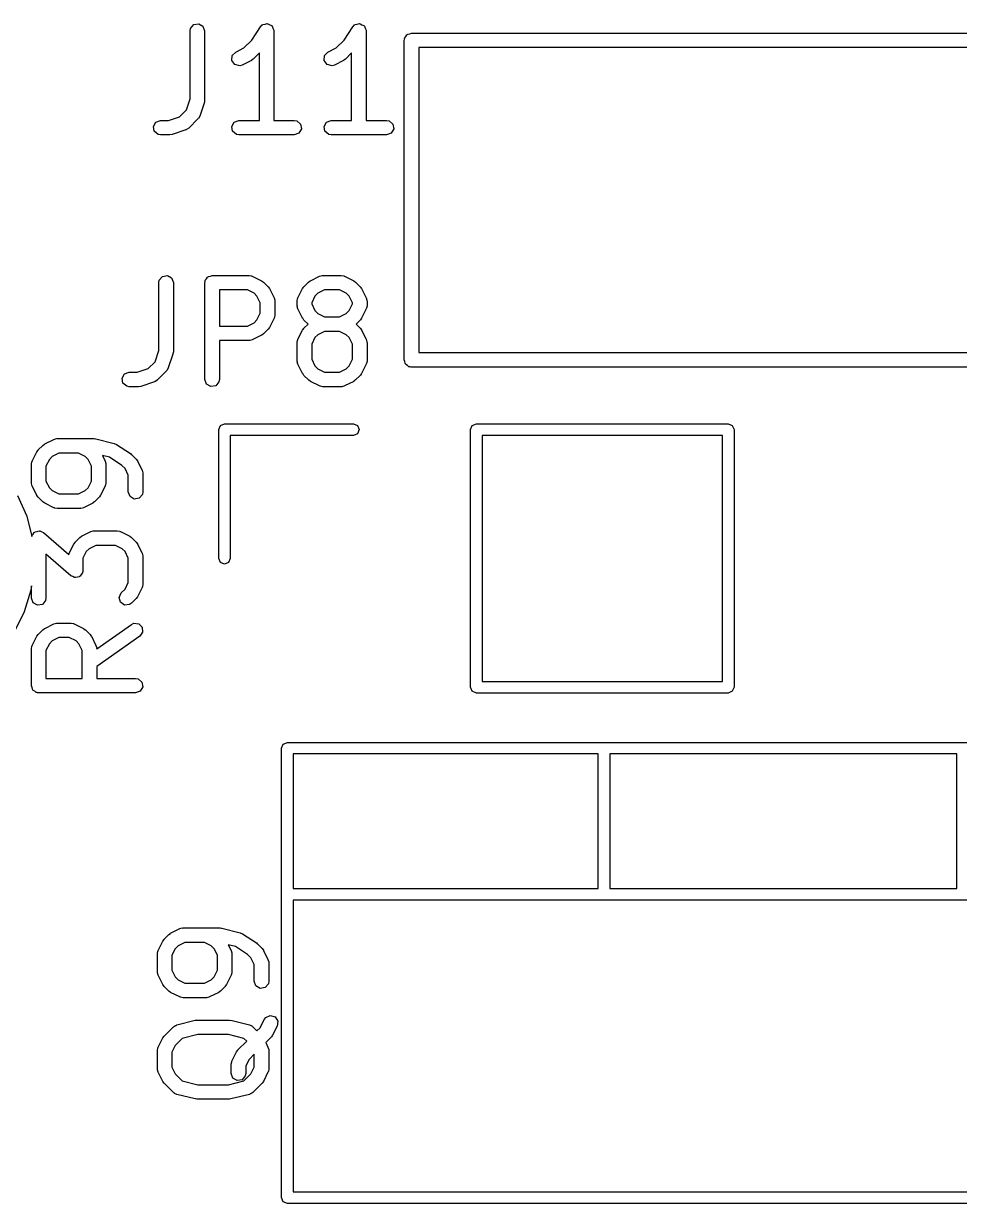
# Model space of a CAD drawing. Extents: x 10 to 287, y -200 to -10.
# Drawn here: x 155.7 to 165.36, y -58.96 to -46.78 of the extents above; entities that cross this region are included whole.
import ezdxf

# ---------------------------------------------------------------- set-up
doc = ezdxf.new("R2010")
doc.units = 0
doc.layers.add('BLACK', color=7, linetype='CONTINUOUS')

msp = doc.modelspace()

# ---------------------------------------------------------------- linework, layer by layer
at = {"layer": 'BLACK', "linetype": 'CONTINUOUS'}
for p, q in [((157.453, -46.7874), (157.504, -46.7785)), ((157.504, -46.7785), (157.548, -46.8042)), ((158.189, -46.7836), (158.21, -46.7775)), ((158.21, -46.7775), (158.214, -46.7793)), ((158.214, -46.7793), (158.218, -46.7785)), ((158.218, -46.7785), (158.237, -46.7894)), ((159.141, -46.7836), (159.162, -46.7775)), ((159.162, -46.7775), (159.166, -46.7793)), ((159.166, -46.7793), (159.17, -46.7785)), ((159.17, -46.7785), (159.189, -46.7894)), ((157.415, -46.8524), (157.42, -46.8267)), ((157.415, -47.5545), (157.415, -46.8524)), ((157.42, -46.8267), (157.453, -46.7874)), ((157.548, -46.8042), (157.565, -46.8524)), ((157.565, -46.8524), (157.565, -47.5667)), ((158.051, -46.9475), (158.142, -46.8108)), ((158.142, -46.8108), (158.16, -46.7919)), ((158.16, -46.7919), (158.164, -46.7907)), ((158.164, -46.7907), (158.167, -46.7874)), ((158.167, -46.7874), (158.189, -46.7836)), ((158.237, -46.7894), (158.257, -46.7981)), ((158.257, -46.7981), (158.258, -46.802)), ((158.258, -46.802), (158.262, -46.8042)), ((158.262, -46.8042), (158.27, -46.8246)), ((158.27, -46.8246), (158.279, -46.8441)), ((158.279, -46.8441), (158.278, -46.8483)), ((158.278, -46.8483), (158.28, -46.8524)), ((158.28, -46.8524), (158.28, -47.7774)), ((159.004, -46.9475), (159.095, -46.8108)), ((159.095, -46.8108), (159.113, -46.7919)), ((159.113, -46.7919), (159.117, -46.7907)), ((159.117, -46.7907), (159.12, -46.7874)), ((159.12, -46.7874), (159.141, -46.7836)), ((159.189, -46.7894), (159.209, -46.7981)), ((159.209, -46.7981), (159.211, -46.802)), ((159.211, -46.802), (159.215, -46.8042)), ((159.215, -46.8042), (159.222, -46.8246)), ((159.222, -46.8246), (159.232, -46.8441)), ((159.232, -46.8441), (159.231, -46.8483)), ((159.231, -46.8483), (159.232, -46.8524)), ((159.232, -46.8524), (159.232, -47.7774)), ((159.642, -46.9094), (159.652, -46.8925)), ((159.652, -46.8925), (159.658, -46.8902)), ((159.658, -46.8902), (159.662, -46.885)), ((159.662, -46.885), (159.682, -46.8817)), ((159.682, -46.8817), (159.7, -46.875)), ((159.7, -46.875), (168.7, -46.875)), ((157.97, -47.0288), (158.051, -46.9475)), ((158.922, -47.0288), (159.004, -46.9475)), ((159.625, -46.95), (159.627, -46.9403)), ((159.625, -50.25), (159.625, -46.95)), ((159.626, -46.937), (159.628, -46.9341)), ((159.627, -46.9403), (159.626, -46.937)), ((159.628, -46.9341), (159.63, -46.9243)), ((159.63, -46.9243), (159.642, -46.9094)), ((159.775, -47.025), (159.775, -50.175)), ((168.625, -47.025), (159.775, -47.025)), ((157.847, -47.1595), (157.85, -47.1083)), ((157.85, -47.1083), (157.886, -47.071)), ((157.886, -47.071), (157.97, -47.0288)), ((158.067, -47.1435), (158.049, -47.1564)), ((158.13, -47.0811), (158.067, -47.1435)), ((158.13, -47.7774), (158.13, -47.0811)), ((158.8, -47.1595), (158.803, -47.1083)), ((158.803, -47.1083), (158.838, -47.071)), ((158.838, -47.071), (158.922, -47.0288)), ((159.02, -47.1435), (159.001, -47.1564)), ((159.082, -47.0811), (159.02, -47.1435)), ((159.082, -47.7774), (159.082, -47.0811)), ((157.878, -47.2007), (157.847, -47.1595)), ((157.928, -47.2126), (157.878, -47.2007)), ((157.953, -47.2052), (157.928, -47.2126)), ((158.048, -47.1576), (157.953, -47.2052)), ((158.049, -47.1564), (158.048, -47.1576)), ((158.83, -47.2007), (158.8, -47.1595)), ((158.88, -47.2126), (158.83, -47.2007)), ((158.905, -47.2052), (158.88, -47.2126)), ((159, -47.1576), (158.905, -47.2052)), ((159.001, -47.1564), (159, -47.1576)), ((157.377, -47.669), (157.415, -47.5545)), ((157.562, -47.5904), (157.514, -47.7332)), ((157.565, -47.5667), (157.562, -47.5887)), ((157.562, -47.5887), (157.562, -47.5904)), ((157.193, -47.7774), (157.307, -47.7392)), ((157.307, -47.7392), (157.377, -47.669)), ((157.502, -47.7561), (157.498, -47.7585)), ((157.514, -47.7332), (157.502, -47.7561)), ((157.036, -47.8394), (157.061, -47.7949)), ((157.045, -47.8899), (157.036, -47.8394)), ((157.061, -47.7949), (157.11, -47.7774)), ((157.11, -47.7774), (157.193, -47.7774)), ((157.371, -47.8759), (157.228, -47.9235)), ((157.375, -47.8731), (157.371, -47.8759)), ((157.379, -47.8727), (157.375, -47.8731)), ((157.401, -47.8578), (157.379, -47.8727)), ((157.496, -47.7626), (157.401, -47.8578)), ((157.498, -47.7585), (157.496, -47.7626)), ((157.845, -47.8394), (157.871, -47.7949)), ((157.854, -47.8899), (157.845, -47.8394)), ((157.871, -47.7949), (157.919, -47.7774)), ((157.919, -47.7774), (158.13, -47.7774)), ((158.28, -47.7774), (158.49, -47.7774)), ((158.49, -47.7774), (158.516, -47.7819)), ((158.516, -47.7819), (158.555, -47.8149)), ((158.564, -47.8654), (158.539, -47.9098)), ((158.555, -47.8149), (158.564, -47.8654)), ((158.798, -47.8394), (158.823, -47.7949)), ((158.806, -47.8899), (158.798, -47.8394)), ((158.823, -47.7949), (158.871, -47.7774)), ((158.871, -47.7774), (159.082, -47.7774)), ((159.232, -47.7774), (159.443, -47.7774)), ((159.443, -47.7774), (159.469, -47.7819)), ((159.469, -47.7819), (159.508, -47.8149)), ((159.517, -47.8654), (159.491, -47.9098)), ((159.508, -47.8149), (159.517, -47.8654)), ((157.084, -47.9229), (157.045, -47.8899)), ((157.11, -47.9274), (157.084, -47.9229)), ((157.205, -47.9274), (157.11, -47.9274)), ((157.206, -47.9268), (157.205, -47.9274)), ((157.228, -47.9235), (157.206, -47.9268)), ((157.893, -47.9229), (157.854, -47.8899)), ((157.919, -47.9274), (157.893, -47.9229)), ((158.49, -47.9274), (157.919, -47.9274)), ((158.539, -47.9098), (158.49, -47.9274)), ((158.846, -47.9229), (158.806, -47.8899)), ((158.871, -47.9274), (158.846, -47.9229)), ((159.443, -47.9274), (158.871, -47.9274)), ((159.491, -47.9098), (159.443, -47.9274)), ((157.092, -49.4524), (157.096, -49.4267)), ((157.092, -50.1545), (157.092, -49.4524)), ((157.096, -49.4267), (157.129, -49.3874)), ((157.129, -49.3874), (157.18, -49.3785)), ((157.18, -49.3785), (157.224, -49.4042)), ((157.224, -49.4042), (157.242, -49.4524)), ((157.242, -49.4524), (157.242, -50.1667)), ((157.568, -49.4524), (157.57, -49.4426)), ((157.568, -50.4524), (157.568, -49.4524)), ((157.569, -49.4394), (157.571, -49.4365)), ((157.57, -49.4426), (157.569, -49.4394)), ((157.571, -49.4365), (157.572, -49.4267)), ((157.572, -49.4267), (157.585, -49.4118)), ((157.585, -49.4118), (157.595, -49.3949)), ((157.595, -49.3949), (157.601, -49.3926)), ((157.601, -49.3926), (157.605, -49.3874)), ((157.605, -49.3874), (157.625, -49.384)), ((157.625, -49.384), (157.643, -49.3774)), ((157.643, -49.3774), (158.024, -49.3774)), ((158.024, -49.3774), (158.049, -49.3819)), ((158.049, -49.3819), (158.053, -49.3848)), ((158.053, -49.3848), (158.057, -49.3853)), ((158.057, -49.3853), (158.153, -49.4329)), ((158.153, -49.4329), (158.171, -49.4463)), ((158.171, -49.4463), (158.172, -49.447)), ((158.172, -49.447), (158.22, -49.4946)), ((158.59, -49.4946), (158.637, -49.447)), ((158.637, -49.447), (158.656, -49.4341)), ((158.656, -49.4341), (158.657, -49.4329)), ((158.657, -49.4329), (158.752, -49.3853)), ((158.752, -49.3853), (158.777, -49.3779)), ((158.777, -49.3779), (158.781, -49.3789)), ((158.781, -49.3789), (158.786, -49.3774)), ((158.786, -49.3774), (158.976, -49.3774)), ((158.976, -49.3774), (159.002, -49.3819)), ((159.002, -49.3819), (159.005, -49.3848)), ((159.005, -49.3848), (159.01, -49.3853)), ((159.01, -49.3853), (159.105, -49.4329)), ((159.105, -49.4329), (159.123, -49.4463)), ((159.123, -49.4463), (159.124, -49.447)), ((159.124, -49.447), (159.172, -49.4946)), ((157.718, -49.5274), (157.718, -49.9012)), ((158.006, -49.5274), (157.718, -49.5274)), ((158.075, -49.5616), (158.006, -49.5274)), ((158.105, -49.592), (158.075, -49.5616)), ((158.22, -49.4946), (158.233, -49.513)), ((158.233, -49.513), (158.234, -49.5141)), ((158.234, -49.5141), (158.281, -49.6093)), ((158.528, -49.6093), (158.576, -49.5141)), ((158.576, -49.5141), (158.589, -49.4961)), ((158.589, -49.4961), (158.59, -49.4946)), ((158.735, -49.5616), (158.704, -49.592)), ((158.803, -49.5274), (158.735, -49.5616)), ((158.958, -49.5274), (158.803, -49.5274)), ((159.027, -49.5616), (158.958, -49.5274)), ((159.057, -49.592), (159.027, -49.5616)), ((159.172, -49.4946), (159.185, -49.513)), ((159.185, -49.513), (159.186, -49.5141)), ((159.186, -49.5141), (159.234, -49.6093)), ((158.139, -49.6606), (158.105, -49.592)), ((158.139, -49.768), (158.139, -49.6606)), ((158.281, -49.6093), (158.289, -49.6343)), ((158.289, -49.6343), (158.288, -49.6386)), ((158.288, -49.6386), (158.289, -49.6429)), ((158.289, -49.6429), (158.289, -49.7857)), ((158.52, -49.6429), (158.525, -49.6172)), ((158.52, -49.6905), (158.52, -49.6429)), ((158.522, -49.6947), (158.52, -49.6905)), ((158.521, -49.699), (158.522, -49.6947)), ((158.528, -49.724), (158.521, -49.699)), ((158.525, -49.6172), (158.528, -49.6138)), ((158.528, -49.6138), (158.528, -49.6093)), ((158.704, -49.592), (158.67, -49.6606)), ((158.67, -49.6606), (158.67, -49.6728)), ((158.67, -49.6728), (158.704, -49.7413)), ((159.092, -49.6606), (159.057, -49.592)), ((159.057, -49.7413), (159.092, -49.6728)), ((159.092, -49.6728), (159.092, -49.6606)), ((159.234, -49.6093), (159.241, -49.6343)), ((159.242, -49.6905), (159.237, -49.7161)), ((159.241, -49.6343), (159.24, -49.6386)), ((159.24, -49.6386), (159.242, -49.6429)), ((159.242, -49.6429), (159.242, -49.6905)), ((158.105, -49.8365), (158.139, -49.768)), ((158.281, -49.8193), (158.234, -49.9145)), ((158.282, -49.8148), (158.281, -49.8193)), ((158.285, -49.8114), (158.282, -49.8148)), ((158.289, -49.7857), (158.285, -49.8114)), ((158.576, -49.8193), (158.528, -49.724)), ((158.577, -49.8204), (158.576, -49.8193)), ((158.59, -49.8387), (158.577, -49.8204)), ((158.704, -49.7413), (158.735, -49.7717)), ((158.735, -49.7717), (158.803, -49.806)), ((158.803, -49.806), (158.958, -49.806)), ((158.958, -49.806), (159.027, -49.7717)), ((159.027, -49.7717), (159.057, -49.7413)), ((159.186, -49.8193), (159.173, -49.8373)), ((159.234, -49.724), (159.186, -49.8193)), ((159.237, -49.7161), (159.234, -49.7196)), ((159.234, -49.7196), (159.234, -49.724)), ((157.718, -49.9012), (158.006, -49.9012)), ((158.006, -49.9012), (158.075, -49.8669)), ((158.075, -49.8669), (158.105, -49.8365)), ((158.22, -49.934), (158.172, -49.9816)), ((158.234, -49.9145), (158.22, -49.9325)), ((158.22, -49.9325), (158.22, -49.934)), ((158.528, -50.0379), (158.576, -49.9426)), ((158.576, -49.9426), (158.589, -49.9246)), ((158.589, -49.9246), (158.59, -49.9232)), ((158.632, -49.881), (158.59, -49.8387)), ((158.59, -49.9232), (158.632, -49.881)), ((159.172, -49.8387), (159.13, -49.881)), ((159.13, -49.881), (159.172, -49.9232)), ((159.173, -49.8373), (159.172, -49.8387)), ((159.172, -49.9232), (159.185, -49.9415)), ((159.185, -49.9415), (159.186, -49.9426)), ((159.186, -49.9426), (159.234, -50.0379)), ((158.024, -50.0512), (157.718, -50.0512)), ((157.718, -50.0512), (157.718, -50.4524)), ((158.028, -50.0497), (158.024, -50.0512)), ((158.032, -50.0507), (158.028, -50.0497)), ((158.057, -50.0433), (158.032, -50.0507)), ((158.153, -49.9957), (158.057, -50.0433)), ((158.154, -49.9945), (158.153, -49.9957)), ((158.172, -49.9816), (158.154, -49.9945)), ((158.52, -50.0714), (158.525, -50.0458)), ((158.52, -50.2619), (158.52, -50.0714)), ((158.525, -50.0458), (158.528, -50.0423)), ((158.528, -50.0423), (158.528, -50.0379)), ((158.704, -50.0206), (158.67, -50.0891)), ((158.735, -49.9902), (158.704, -50.0206)), ((158.803, -49.956), (158.735, -49.9902)), ((158.958, -49.956), (158.803, -49.956)), ((159.027, -49.9902), (158.958, -49.956)), ((159.057, -50.0206), (159.027, -49.9902)), ((159.092, -50.0891), (159.057, -50.0206)), ((159.234, -50.0379), (159.241, -50.0629)), ((159.241, -50.0629), (159.24, -50.0672)), ((159.24, -50.0672), (159.242, -50.0714)), ((159.242, -50.0714), (159.242, -50.2619)), ((157.053, -50.269), (157.092, -50.1545)), ((157.238, -50.1904), (157.19, -50.3332)), ((157.242, -50.1667), (157.238, -50.1887)), ((157.238, -50.1887), (157.238, -50.1904)), ((158.67, -50.0891), (158.67, -50.2442)), ((159.092, -50.2442), (159.092, -50.0891)), ((159.775, -50.175), (168.625, -50.175)), ((156.983, -50.3392), (157.053, -50.269)), ((158.522, -50.2661), (158.52, -50.2619)), ((158.521, -50.2705), (158.522, -50.2661)), ((158.528, -50.2954), (158.521, -50.2705)), ((158.576, -50.3907), (158.528, -50.2954)), ((158.67, -50.2442), (158.704, -50.3127)), ((158.704, -50.3127), (158.735, -50.3431)), ((159.027, -50.3431), (159.057, -50.3127)), ((159.057, -50.3127), (159.092, -50.2442)), ((159.234, -50.2954), (159.186, -50.3907)), ((159.237, -50.2876), (159.234, -50.291)), ((159.234, -50.291), (159.234, -50.2954)), ((159.242, -50.2619), (159.237, -50.2876)), ((159.632, -50.2683), (159.625, -50.25)), ((159.635, -50.2875), (159.632, -50.2683)), ((159.64, -50.2918), (159.635, -50.2875)), ((159.643, -50.2982), (159.64, -50.2918)), ((159.659, -50.308), (159.643, -50.2982)), ((159.674, -50.3205), (159.659, -50.308)), ((156.712, -50.4394), (156.738, -50.3949)), ((156.738, -50.3949), (156.786, -50.3774)), ((156.786, -50.3774), (156.869, -50.3774)), ((156.869, -50.3774), (156.983, -50.3392)), ((157.172, -50.3626), (157.077, -50.4578)), ((157.174, -50.3585), (157.172, -50.3626)), ((157.178, -50.3561), (157.174, -50.3585)), ((157.19, -50.3332), (157.178, -50.3561)), ((158.577, -50.3918), (158.576, -50.3907)), ((158.59, -50.4102), (158.577, -50.3918)), ((158.637, -50.4578), (158.59, -50.4102)), ((158.735, -50.3431), (158.803, -50.3774)), ((158.803, -50.3774), (158.958, -50.3774)), ((158.958, -50.3774), (159.027, -50.3431)), ((159.172, -50.4102), (159.124, -50.4578)), ((159.173, -50.4087), (159.172, -50.4102)), ((159.186, -50.3907), (159.173, -50.4087)), ((159.684, -50.3222), (159.674, -50.3205)), ((159.687, -50.3239), (159.684, -50.3222)), ((159.69, -50.3233), (159.687, -50.3239)), ((159.7, -50.325), (159.69, -50.3233)), ((168.7, -50.325), (159.7, -50.325)), ((156.721, -50.4899), (156.712, -50.4394)), ((156.76, -50.5229), (156.721, -50.4899)), ((156.786, -50.5274), (156.76, -50.5229)), ((156.881, -50.5274), (156.786, -50.5274)), ((156.882, -50.5268), (156.881, -50.5274)), ((156.905, -50.5235), (156.882, -50.5268)), ((157.048, -50.4759), (156.905, -50.5235)), ((157.051, -50.4731), (157.048, -50.4759)), ((157.056, -50.4727), (157.051, -50.4731)), ((157.077, -50.4578), (157.056, -50.4727)), ((157.585, -50.5006), (157.568, -50.4524)), ((157.63, -50.5262), (157.585, -50.5006)), ((157.68, -50.5173), (157.63, -50.5262)), ((157.713, -50.478), (157.68, -50.5173)), ((157.718, -50.4524), (157.713, -50.478)), ((158.639, -50.4585), (158.637, -50.4578)), ((158.657, -50.4718), (158.639, -50.4585)), ((158.752, -50.5195), (158.657, -50.4718)), ((158.757, -50.52), (158.752, -50.5195)), ((158.76, -50.5229), (158.757, -50.52)), ((158.786, -50.5274), (158.76, -50.5229)), ((158.976, -50.5274), (158.786, -50.5274)), ((158.98, -50.5258), (158.976, -50.5274)), ((158.985, -50.5269), (158.98, -50.5258)), ((159.01, -50.5195), (158.985, -50.5269)), ((159.105, -50.4718), (159.01, -50.5195)), ((159.106, -50.4707), (159.105, -50.4718)), ((159.124, -50.4578), (159.106, -50.4707)), ((157.728, -50.9276), (157.77, -50.91)), ((157.77, -50.91), (159.1, -50.91)), ((159.1, -50.91), (159.142, -50.9276)), ((160.328, -50.9276), (160.37, -50.91)), ((160.37, -50.91), (162.97, -50.91)), ((162.97, -50.91), (163.012, -50.9276)), ((157.71, -50.97), (157.728, -50.9276)), ((157.71, -52.3), (157.71, -50.97)), ((159.1, -51.03), (157.83, -51.03)), ((157.83, -51.03), (157.83, -52.3)), ((159.142, -51.0124), (159.1, -51.03)), ((159.142, -50.9276), (159.16, -50.97)), ((159.16, -50.97), (159.142, -51.0124)), ((160.31, -50.97), (160.328, -50.9276)), ((160.31, -53.63), (160.31, -50.97)), ((160.43, -51.03), (160.43, -53.57)), ((162.91, -51.03), (160.43, -51.03)), ((162.91, -53.57), (162.91, -51.03)), ((163.012, -50.9276), (163.03, -50.97)), ((163.03, -50.97), (163.03, -53.63)), ((155.847, -51.1803), (155.895, -51.1327)), ((155.895, -51.1327), (155.913, -51.1198)), ((155.913, -51.1198), (155.914, -51.1186)), ((155.914, -51.1186), (156.009, -51.071)), ((156.009, -51.071), (156.034, -51.0636)), ((156.034, -51.0636), (156.039, -51.0646)), ((156.039, -51.0646), (156.043, -51.0631)), ((156.043, -51.0631), (156.424, -51.0631)), ((156.424, -51.0631), (156.439, -51.0657)), ((156.439, -51.0657), (156.442, -51.0653)), ((156.442, -51.0653), (156.632, -51.113)), ((156.632, -51.113), (156.655, -51.1232)), ((156.655, -51.1232), (156.656, -51.1233)), ((156.656, -51.1233), (156.799, -51.2185)), ((155.785, -51.295), (155.833, -51.1998)), ((155.833, -51.1998), (155.846, -51.1818)), ((155.846, -51.1818), (155.847, -51.1803)), ((155.962, -51.2778), (155.927, -51.3463)), ((155.992, -51.2474), (155.962, -51.2778)), ((156.061, -51.2131), (155.992, -51.2474)), ((156.263, -51.2131), (156.061, -51.2131)), ((156.332, -51.2474), (156.263, -51.2131)), ((156.362, -51.2778), (156.332, -51.2474)), ((156.396, -51.3463), (156.362, -51.2778)), ((156.583, -51.2553), (156.509, -51.2368)), ((156.509, -51.2368), (156.539, -51.295)), ((156.709, -51.3392), (156.583, -51.2553)), ((156.799, -51.2185), (156.807, -51.2264)), ((156.807, -51.2264), (156.81, -51.2279)), ((156.81, -51.2279), (156.858, -51.2755)), ((156.858, -51.2755), (156.871, -51.2939)), ((155.777, -51.3286), (155.782, -51.3029)), ((155.777, -51.519), (155.777, -51.3286)), ((155.782, -51.3029), (155.785, -51.2995)), ((155.785, -51.2995), (155.785, -51.295)), ((155.927, -51.3463), (155.927, -51.5013)), ((156.396, -51.5013), (156.396, -51.3463)), ((156.539, -51.295), (156.546, -51.32)), ((156.546, -51.32), (156.545, -51.3244)), ((156.545, -51.3244), (156.546, -51.3286)), ((156.546, -51.3286), (156.546, -51.519)), ((156.743, -51.373), (156.709, -51.3392)), ((156.777, -51.4415), (156.743, -51.373)), ((156.871, -51.2939), (156.872, -51.295)), ((156.872, -51.295), (156.919, -51.3903)), ((156.919, -51.3903), (156.927, -51.4152)), ((155.779, -51.5233), (155.777, -51.519)), ((155.778, -51.5276), (155.779, -51.5233)), ((155.785, -51.5526), (155.778, -51.5276)), ((155.927, -51.5013), (155.962, -51.5699)), ((156.362, -51.5699), (156.396, -51.5013)), ((156.546, -51.519), (156.542, -51.5447)), ((156.777, -51.6143), (156.777, -51.4415)), ((156.927, -51.4152), (156.926, -51.4196)), ((156.926, -51.4196), (156.927, -51.4238)), ((156.927, -51.4238), (156.927, -51.6143)), ((155.634, -51.6493), (155.728, -51.8642)), ((155.833, -51.6478), (155.785, -51.5526)), ((155.834, -51.649), (155.833, -51.6478)), ((155.847, -51.6673), (155.834, -51.649)), ((155.962, -51.5699), (155.992, -51.6003)), ((155.992, -51.6003), (156.061, -51.6345)), ((156.061, -51.6345), (156.263, -51.6345)), ((156.263, -51.6345), (156.332, -51.6003)), ((156.332, -51.6003), (156.362, -51.5699)), ((156.491, -51.6478), (156.478, -51.6658)), ((156.539, -51.5526), (156.491, -51.6478)), ((156.542, -51.5447), (156.539, -51.5481)), ((156.539, -51.5481), (156.539, -51.5526)), ((156.795, -51.6625), (156.777, -51.6143)), ((156.923, -51.6399), (156.89, -51.6792)), ((156.927, -51.6143), (156.923, -51.6399)), ((155.895, -51.7149), (155.847, -51.6673)), ((155.896, -51.7156), (155.895, -51.7149)), ((155.914, -51.729), (155.896, -51.7156)), ((156.009, -51.7766), (155.914, -51.729)), ((156.014, -51.7771), (156.009, -51.7766)), ((156.017, -51.78), (156.014, -51.7771)), ((156.314, -51.7766), (156.29, -51.784)), ((156.41, -51.729), (156.314, -51.7766)), ((156.411, -51.7278), (156.41, -51.729)), ((156.429, -51.7149), (156.411, -51.7278)), ((156.477, -51.6673), (156.429, -51.7149)), ((156.478, -51.6658), (156.477, -51.6673)), ((156.839, -51.6881), (156.795, -51.6625)), ((156.89, -51.6792), (156.839, -51.6881)), ((155.728, -51.8642), (155.78, -52.0736)), ((156.043, -51.7845), (156.017, -51.78)), ((156.281, -51.7845), (156.043, -51.7845)), ((156.285, -51.783), (156.281, -51.7845)), ((156.29, -51.784), (156.285, -51.783)), ((155.835, -52.022), (155.854, -52.0155)), ((155.854, -52.0155), (155.86, -52.0177)), ((155.86, -52.0177), (155.865, -52.0166)), ((155.865, -52.0166), (155.883, -52.0267)), ((156.39, -52.0234), (156.415, -52.016)), ((156.415, -52.016), (156.42, -52.017)), ((156.42, -52.017), (156.424, -52.0155)), ((156.424, -52.0155), (156.662, -52.0155)), ((156.662, -52.0155), (156.688, -52.02)), ((156.688, -52.02), (156.691, -52.0229)), ((155.78, -52.0733), (155.782, -52.0648)), ((155.78, -52.0736), (155.78, -52.0733)), ((155.782, -52.0648), (155.795, -52.0493)), ((155.795, -52.0493), (155.805, -52.032)), ((155.805, -52.032), (155.811, -52.0301)), ((155.811, -52.0301), (155.815, -52.0255)), ((155.815, -52.0255), (155.835, -52.022)), ((155.883, -52.0267), (155.902, -52.034)), ((155.902, -52.034), (156.162, -52.2615)), ((156.214, -52.1522), (156.227, -52.1342)), ((156.227, -52.1342), (156.228, -52.1327)), ((156.228, -52.1327), (156.276, -52.0851)), ((156.276, -52.0851), (156.294, -52.0722)), ((156.294, -52.0722), (156.295, -52.071)), ((156.295, -52.071), (156.39, -52.0234)), ((156.691, -52.0229), (156.695, -52.0234)), ((156.695, -52.0234), (156.791, -52.071)), ((156.791, -52.071), (156.809, -52.0844)), ((156.809, -52.0844), (156.81, -52.0851)), ((156.81, -52.0851), (156.858, -52.1327)), ((156.858, -52.1327), (156.871, -52.151)), ((156.184, -52.4803), (155.927, -52.2558)), ((155.927, -52.2558), (155.927, -52.7095)), ((156.162, -52.2615), (156.163, -52.2553)), ((156.163, -52.2553), (156.166, -52.2519)), ((156.166, -52.2474), (156.214, -52.1522)), ((156.166, -52.2519), (156.166, -52.2474)), ((156.343, -52.2301), (156.308, -52.2987)), ((156.373, -52.1997), (156.343, -52.2301)), ((156.442, -52.1655), (156.373, -52.1997)), ((156.644, -52.1655), (156.442, -52.1655)), ((156.713, -52.1997), (156.644, -52.1655)), ((156.743, -52.2301), (156.713, -52.1997)), ((156.777, -52.2987), (156.743, -52.2301)), ((156.871, -52.151), (156.872, -52.1522)), ((156.872, -52.1522), (156.919, -52.2474)), ((156.919, -52.2474), (156.927, -52.2724)), ((156.308, -52.2987), (156.308, -52.4238)), ((156.777, -52.549), (156.777, -52.2987)), ((156.927, -52.2724), (156.926, -52.2767)), ((156.926, -52.2767), (156.927, -52.281)), ((156.927, -52.281), (156.927, -52.5667)), ((157.728, -52.3424), (157.71, -52.3)), ((157.77, -52.36), (157.728, -52.3424)), ((157.812, -52.3424), (157.77, -52.36)), ((157.83, -52.3), (157.812, -52.3424)), ((156.203, -52.4876), (156.184, -52.4803)), ((156.22, -52.4977), (156.203, -52.4876)), ((156.226, -52.4966), (156.22, -52.4977)), ((156.232, -52.4988), (156.226, -52.4966)), ((156.251, -52.4923), (156.232, -52.4988)), ((156.271, -52.4888), (156.251, -52.4923)), ((156.275, -52.4842), (156.271, -52.4888)), ((156.28, -52.4822), (156.275, -52.4842)), ((156.291, -52.4649), (156.28, -52.4822)), ((156.304, -52.4495), (156.291, -52.4649)), ((156.305, -52.441), (156.304, -52.4495)), ((156.307, -52.4384), (156.305, -52.441)), ((156.308, -52.4238), (156.306, -52.4349)), ((156.306, -52.4349), (156.307, -52.4384)), ((155.772, -52.6272), (155.703, -52.8514)), ((155.777, -52.5831), (155.772, -52.6272)), ((155.777, -52.7095), (155.777, -52.5831)), ((156.704, -52.6565), (156.743, -52.6175)), ((156.743, -52.6175), (156.777, -52.549)), ((156.919, -52.6002), (156.872, -52.6954)), ((156.92, -52.5958), (156.919, -52.6002)), ((156.923, -52.5923), (156.92, -52.5958)), ((156.927, -52.5667), (156.923, -52.5923)), ((155.795, -52.7577), (155.777, -52.7095)), ((155.923, -52.7352), (155.89, -52.7745)), ((155.927, -52.7095), (155.923, -52.7352)), ((156.682, -52.703), (156.704, -52.6565)), ((156.696, -52.7525), (156.682, -52.703)), ((156.738, -52.782), (156.696, -52.7525)), ((156.858, -52.7149), (156.81, -52.7626)), ((156.872, -52.6954), (156.858, -52.7135)), ((156.858, -52.7135), (156.858, -52.7149)), ((155.703, -52.8514), (155.6, -53.0615)), ((155.839, -52.7834), (155.795, -52.7577)), ((155.89, -52.7745), (155.839, -52.7834)), ((156.789, -52.7775), (156.738, -52.782)), ((156.81, -52.7626), (156.789, -52.7775)), ((155.914, -53.0234), (156.009, -52.9758)), ((156.009, -52.9758), (156.034, -52.9683)), ((156.034, -52.9683), (156.039, -52.9694)), ((156.039, -52.9694), (156.043, -52.9679)), ((156.043, -52.9679), (156.186, -52.9679)), ((156.186, -52.9679), (156.211, -52.9724)), ((156.211, -52.9724), (156.215, -52.9753)), ((156.215, -52.9753), (156.219, -52.9758)), ((156.219, -52.9758), (156.314, -53.0234)), ((156.451, -53.2324), (156.809, -52.9814)), ((156.809, -52.9814), (156.833, -52.9704)), ((156.833, -52.9704), (156.884, -52.9749)), ((156.884, -52.9749), (156.92, -53.0112)), ((155.785, -53.1998), (155.833, -53.1046)), ((155.833, -53.1046), (155.846, -53.0865)), ((155.846, -53.0865), (155.847, -53.0851)), ((155.847, -53.0851), (155.895, -53.0374)), ((155.895, -53.0374), (155.913, -53.0246)), ((155.913, -53.0246), (155.914, -53.0234)), ((156.061, -53.1179), (155.992, -53.1521)), ((156.168, -53.1179), (156.061, -53.1179)), ((156.237, -53.1521), (156.168, -53.1179)), ((156.314, -53.0234), (156.333, -53.0368)), ((156.333, -53.0368), (156.334, -53.0374)), ((156.334, -53.0374), (156.382, -53.0851)), ((156.382, -53.0851), (156.394, -53.1034)), ((156.394, -53.1034), (156.396, -53.1046)), ((156.396, -53.1046), (156.443, -53.1998)), ((156.895, -53.1043), (156.451, -53.4152)), ((156.925, -53.0623), (156.895, -53.1043)), ((156.92, -53.0112), (156.925, -53.0623)), ((155.777, -53.2333), (155.782, -53.2077)), ((155.777, -53.6143), (155.777, -53.2333)), ((155.782, -53.2077), (155.785, -53.2042)), ((155.785, -53.2042), (155.785, -53.1998)), ((155.962, -53.1825), (155.927, -53.251)), ((155.992, -53.1521), (155.962, -53.1825)), ((156.267, -53.1825), (156.237, -53.1521)), ((156.301, -53.251), (156.267, -53.1825)), ((156.443, -53.1998), (156.451, -53.2248)), ((156.451, -53.2248), (156.45, -53.2291)), ((156.45, -53.2291), (156.451, -53.2324)), ((155.927, -53.251), (155.927, -53.5393)), ((156.301, -53.5393), (156.301, -53.251)), ((156.451, -53.4152), (156.451, -53.5393)), ((155.927, -53.5393), (156.301, -53.5393)), ((156.451, -53.5393), (156.852, -53.5393)), ((156.852, -53.5393), (156.878, -53.5438)), ((156.878, -53.5438), (156.917, -53.5768)), ((156.917, -53.5768), (156.926, -53.6273)), ((160.43, -53.57), (162.91, -53.57)), ((155.784, -53.6326), (155.777, -53.6143)), ((155.787, -53.6518), (155.784, -53.6326)), ((155.793, -53.6561), (155.787, -53.6518)), ((155.795, -53.6625), (155.793, -53.6561)), ((155.812, -53.6722), (155.795, -53.6625)), ((155.827, -53.6848), (155.812, -53.6722)), ((155.836, -53.6865), (155.827, -53.6848)), ((155.839, -53.6881), (155.836, -53.6865)), ((155.843, -53.6876), (155.839, -53.6881)), ((155.852, -53.6893), (155.843, -53.6876)), ((156.852, -53.6893), (155.852, -53.6893)), ((156.901, -53.6717), (156.852, -53.6893)), ((156.926, -53.6273), (156.901, -53.6717)), ((160.328, -53.6724), (160.31, -53.63)), ((160.37, -53.69), (160.328, -53.6724)), ((162.97, -53.69), (160.37, -53.69)), ((163.012, -53.6724), (162.97, -53.69)), ((163.03, -53.63), (163.012, -53.6724)), ((158.376, -54.2172), (158.419, -54.1996)), ((158.419, -54.1996), (168.659, -54.1996)), ((158.359, -54.2596), (158.376, -54.2172)), ((158.359, -58.9006), (158.359, -54.2596)), ((158.479, -54.3196), (158.479, -55.7096)), ((161.629, -54.3196), (158.479, -54.3196)), ((161.629, -55.7096), (161.629, -54.3196)), ((161.749, -54.3196), (161.749, -55.7096)), ((165.33, -54.3196), (161.749, -54.3196)), ((165.33, -55.7096), (165.33, -54.3196)), ((158.479, -55.7096), (161.629, -55.7096)), ((161.749, -55.7096), (165.33, -55.7096)), ((168.599, -55.8296), (158.479, -55.8296)), ((158.479, -55.8296), (158.479, -58.8406)), ((157.214, -56.171), (157.309, -56.1234)), ((157.309, -56.1234), (157.334, -56.116)), ((157.334, -56.116), (157.339, -56.117)), ((157.339, -56.117), (157.343, -56.1155)), ((157.343, -56.1155), (157.724, -56.1155)), ((157.724, -56.1155), (157.739, -56.1181)), ((157.739, -56.1181), (157.742, -56.1177)), ((157.742, -56.1177), (157.932, -56.1653)), ((157.085, -56.3474), (157.133, -56.2522)), ((157.133, -56.2522), (157.146, -56.2342)), ((157.146, -56.2342), (157.147, -56.2327)), ((157.147, -56.2327), (157.195, -56.1851)), ((157.195, -56.1851), (157.213, -56.1722)), ((157.213, -56.1722), (157.214, -56.171)), ((157.361, -56.2655), (157.292, -56.2997)), ((157.563, -56.2655), (157.361, -56.2655)), ((157.632, -56.2997), (157.563, -56.2655)), ((157.932, -56.1653), (157.955, -56.1756)), ((157.955, -56.1756), (157.956, -56.1757)), ((157.956, -56.1757), (158.099, -56.2709)), ((158.099, -56.2709), (158.107, -56.2788)), ((158.107, -56.2788), (158.11, -56.2803)), ((158.11, -56.2803), (158.158, -56.3279)), ((157.077, -56.381), (157.082, -56.3553)), ((157.077, -56.5714), (157.077, -56.381)), ((157.082, -56.3553), (157.085, -56.3519)), ((157.085, -56.3519), (157.085, -56.3474)), ((157.262, -56.3301), (157.227, -56.3987)), ((157.227, -56.3987), (157.227, -56.5537)), ((157.292, -56.2997), (157.262, -56.3301)), ((157.662, -56.3301), (157.632, -56.2997)), ((157.696, -56.3987), (157.662, -56.3301)), ((157.696, -56.5537), (157.696, -56.3987)), ((157.883, -56.3077), (157.809, -56.2892)), ((157.809, -56.2892), (157.839, -56.3474)), ((157.839, -56.3474), (157.846, -56.3724)), ((157.846, -56.3724), (157.845, -56.3767)), ((157.845, -56.3767), (157.846, -56.381)), ((157.846, -56.381), (157.846, -56.5714)), ((158.009, -56.3916), (157.883, -56.3077)), ((158.043, -56.4254), (158.009, -56.3916)), ((158.158, -56.3279), (158.171, -56.3463)), ((158.171, -56.3463), (158.172, -56.3474)), ((158.172, -56.3474), (158.219, -56.4426)), ((158.077, -56.4939), (158.043, -56.4254)), ((158.077, -56.6667), (158.077, -56.4939)), ((158.219, -56.4426), (158.227, -56.4676)), ((158.227, -56.4676), (158.226, -56.472)), ((158.226, -56.472), (158.227, -56.4762)), ((158.227, -56.4762), (158.227, -56.6667)), ((157.079, -56.5756), (157.077, -56.5714)), ((157.078, -56.58), (157.079, -56.5756)), ((157.085, -56.605), (157.078, -56.58)), ((157.133, -56.7002), (157.085, -56.605)), ((157.227, -56.5537), (157.262, -56.6222)), ((157.262, -56.6222), (157.292, -56.6526)), ((157.632, -56.6526), (157.662, -56.6222)), ((157.662, -56.6222), (157.696, -56.5537)), ((157.839, -56.605), (157.791, -56.7002)), ((157.842, -56.5971), (157.839, -56.6005)), ((157.839, -56.6005), (157.839, -56.605)), ((157.846, -56.5714), (157.842, -56.5971)), ((157.134, -56.7013), (157.133, -56.7002)), ((157.147, -56.7197), (157.134, -56.7013)), ((157.195, -56.7673), (157.147, -56.7197)), ((157.196, -56.768), (157.195, -56.7673)), ((157.214, -56.7814), (157.196, -56.768)), ((157.292, -56.6526), (157.361, -56.6869)), ((157.361, -56.6869), (157.563, -56.6869)), ((157.563, -56.6869), (157.632, -56.6526)), ((157.729, -56.7673), (157.711, -56.7802)), ((157.777, -56.7197), (157.729, -56.7673)), ((157.778, -56.7182), (157.777, -56.7197)), ((157.791, -56.7002), (157.778, -56.7182)), ((158.095, -56.7149), (158.077, -56.6667)), ((158.139, -56.7405), (158.095, -56.7149)), ((158.19, -56.7316), (158.139, -56.7405)), ((158.223, -56.6923), (158.19, -56.7316)), ((158.227, -56.6667), (158.223, -56.6923)), ((157.309, -56.829), (157.214, -56.7814)), ((157.314, -56.8295), (157.309, -56.829)), ((157.317, -56.8324), (157.314, -56.8295)), ((157.343, -56.8369), (157.317, -56.8324)), ((157.581, -56.8369), (157.343, -56.8369)), ((157.585, -56.8354), (157.581, -56.8369)), ((157.59, -56.8364), (157.585, -56.8354)), ((157.614, -56.829), (157.59, -56.8364)), ((157.71, -56.7814), (157.614, -56.829)), ((157.711, -56.7802), (157.71, -56.7814)), ((157.147, -57.2327), (157.242, -57.1374)), ((157.242, -57.1374), (157.264, -57.1225)), ((157.264, -57.1225), (157.271, -57.1219)), ((157.271, -57.1219), (157.277, -57.1177)), ((157.277, -57.1177), (157.468, -57.0701)), ((157.468, -57.0701), (157.482, -57.069)), ((157.482, -57.069), (157.486, -57.0679)), ((157.486, -57.0679), (157.819, -57.0679)), ((157.819, -57.0679), (157.834, -57.0705)), ((157.834, -57.0705), (157.837, -57.0701)), ((157.837, -57.0701), (158.028, -57.1177)), ((158.028, -57.1177), (158.052, -57.1283)), ((158.052, -57.1283), (158.056, -57.1343)), ((158.056, -57.1343), (158.063, -57.1374)), ((158.063, -57.1374), (158.105, -57.1796)), ((158.138, -57.146), (158.181, -57.0617)), ((158.181, -57.0617), (158.196, -57.0408)), ((158.196, -57.0408), (158.243, -57.0204)), ((158.243, -57.0204), (158.292, -57.035)), ((158.315, -57.1288), (158.267, -57.224)), ((158.292, -57.035), (158.321, -57.0778)), ((158.321, -57.0778), (158.315, -57.1288)), ((157.085, -57.3474), (157.133, -57.2522)), ((157.133, -57.2522), (157.146, -57.2342)), ((157.146, -57.2342), (157.147, -57.2327)), ((157.334, -57.2582), (157.262, -57.3301)), ((157.495, -57.2179), (157.334, -57.2582)), ((157.81, -57.2179), (157.495, -57.2179)), ((157.971, -57.2582), (157.81, -57.2179)), ((157.999, -57.2857), (157.971, -57.2582)), ((158.105, -57.1796), (158.138, -57.146)), ((158.253, -57.2435), (158.196, -57.3005)), ((158.254, -57.242), (158.253, -57.2435)), ((158.267, -57.224), (158.254, -57.242)), ((157.077, -57.381), (157.082, -57.3553)), ((157.077, -57.5714), (157.077, -57.381)), ((157.082, -57.3553), (157.085, -57.3519)), ((157.085, -57.3519), (157.085, -57.3474)), ((157.262, -57.3301), (157.227, -57.3987)), ((157.895, -57.395), (157.908, -57.377)), ((157.908, -57.377), (157.909, -57.3755)), ((157.909, -57.3755), (157.999, -57.2857)), ((158.196, -57.3005), (158.219, -57.3474)), ((158.219, -57.3474), (158.227, -57.3724)), ((158.227, -57.3724), (158.226, -57.3767)), ((158.226, -57.3767), (158.227, -57.381)), ((158.227, -57.381), (158.227, -57.5714)), ((157.227, -57.3987), (157.227, -57.5537)), ((157.839, -57.5238), (157.844, -57.4982)), ((157.844, -57.4982), (157.847, -57.4947)), ((157.847, -57.4903), (157.895, -57.395)), ((157.847, -57.4947), (157.847, -57.4903)), ((158.024, -57.473), (157.989, -57.5415)), ((158.077, -57.4192), (158.024, -57.473)), ((158.077, -57.5537), (158.077, -57.4192)), ((157.079, -57.5756), (157.077, -57.5714)), ((157.078, -57.58), (157.079, -57.5756)), ((157.085, -57.605), (157.078, -57.58)), ((157.133, -57.7002), (157.085, -57.605)), ((157.227, -57.5537), (157.262, -57.6222)), ((157.262, -57.6222), (157.334, -57.6942)), ((157.839, -57.619), (157.839, -57.5238)), ((157.857, -57.6673), (157.839, -57.619)), ((157.971, -57.6942), (158.043, -57.6222)), ((157.989, -57.619), (157.985, -57.6447)), ((157.989, -57.5415), (157.989, -57.619)), ((158.043, -57.6222), (158.077, -57.5537)), ((158.219, -57.605), (158.172, -57.7002)), ((158.22, -57.6005), (158.219, -57.605)), ((158.223, -57.5971), (158.22, -57.6005)), ((158.227, -57.5714), (158.223, -57.5971)), ((157.134, -57.7013), (157.133, -57.7002)), ((157.147, -57.7197), (157.134, -57.7013)), ((157.242, -57.8149), (157.147, -57.7197)), ((157.334, -57.6942), (157.495, -57.7345)), ((157.495, -57.7345), (157.81, -57.7345)), ((157.81, -57.7345), (157.971, -57.6942)), ((157.901, -57.6929), (157.857, -57.6673)), ((157.952, -57.684), (157.901, -57.6929)), ((157.985, -57.6447), (157.952, -57.684)), ((158.158, -57.7197), (158.063, -57.8149)), ((158.172, -57.7002), (158.158, -57.7182)), ((158.158, -57.7182), (158.158, -57.7197)), ((157.249, -57.8181), (157.242, -57.8149)), ((157.253, -57.8241), (157.249, -57.8181)), ((157.277, -57.8347), (157.253, -57.8241)), ((157.468, -57.8823), (157.277, -57.8347)), ((158.028, -57.8347), (157.837, -57.8823)), ((158.034, -57.8305), (158.028, -57.8347)), ((158.041, -57.8299), (158.034, -57.8305)), ((158.063, -57.8149), (158.041, -57.8299)), ((157.471, -57.8819), (157.468, -57.8823)), ((157.486, -57.8845), (157.471, -57.8819)), ((157.819, -57.8845), (157.486, -57.8845)), ((157.822, -57.8833), (157.819, -57.8845)), ((157.837, -57.8823), (157.822, -57.8833)), ((158.479, -58.8406), (168.599, -58.8406)), ((158.376, -58.943), (158.359, -58.9006)), ((158.419, -58.9606), (158.376, -58.943)), ((168.659, -58.9606), (158.419, -58.9606))]:
    msp.add_line(p, q, dxfattribs=at)

doc.saveas('drawing.dxf')
